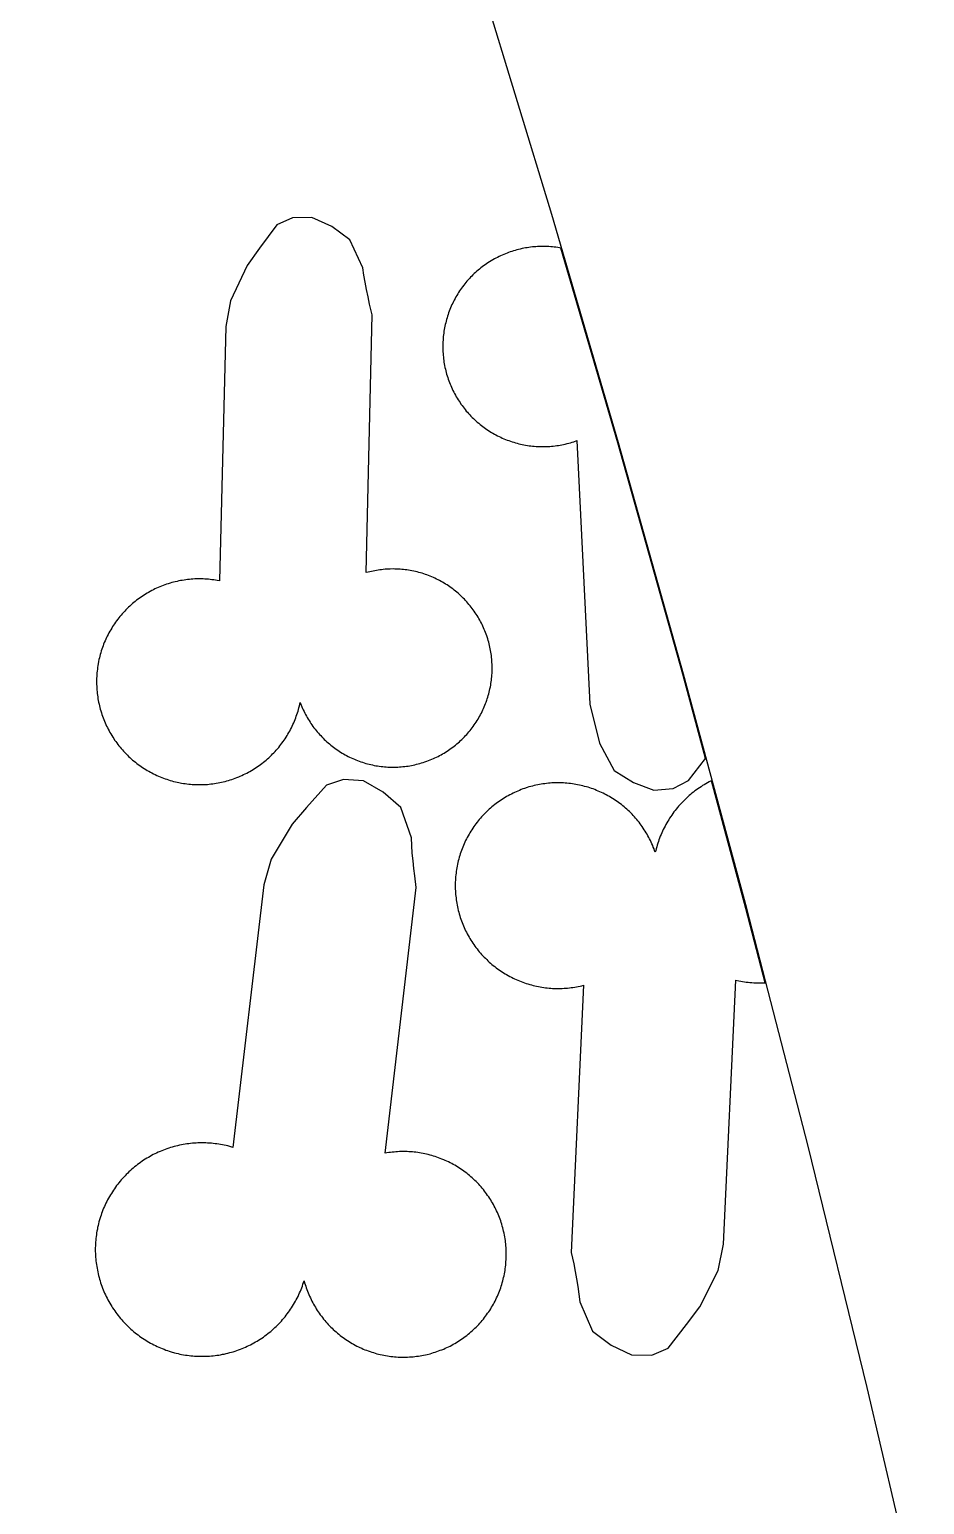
# Model space of a CAD drawing. Extents: x -246 to 246, y -104 to 199.
# Drawn here: x 234.34 to 245.52, y -85.65 to -67.24 of the extents above; entities that cross this region are included whole.
import ezdxf

# ---------------------------------------------------------------- set-up
doc = ezdxf.new("R2010")
doc.units = 0
doc.layers.add('Add_Red', color=1, linetype='Continuous')
doc.layers.add('Outline_Red', color=1, linetype='Continuous')

msp = doc.modelspace()

# ---------------------------------------------------------------- linework, layer by layer
at = {"layer": 'Add_Red'}
for points in [[(236.499, -76.667), (236.521, -76.666), (236.543, -76.665), (236.566, -76.664), (236.588, -76.662), (236.61, -76.659), (236.633, -76.657), (236.655, -76.654), (236.677, -76.65), (236.699, -76.646), (236.721, -76.642), (236.743, -76.637), (236.765, -76.632), (236.787, -76.627), (236.808, -76.621), (236.83, -76.615), (236.851, -76.609), (236.873, -76.602), (236.894, -76.594), (236.915, -76.587), (236.936, -76.579), (236.957, -76.57), (236.977, -76.562), (236.998, -76.553), (237.018, -76.543), (237.038, -76.533), (237.058, -76.523), (237.078, -76.513), (237.098, -76.502), (237.117, -76.491), (237.136, -76.479), (237.155, -76.467), (237.174, -76.455), (237.193, -76.443), (237.211, -76.43), (237.229, -76.417), (237.247, -76.403), (237.265, -76.389), (237.282, -76.375), (237.299, -76.361), (237.316, -76.346), (237.333, -76.331), (237.349, -76.316), (237.366, -76.3), (237.381, -76.285), (237.397, -76.269), (237.412, -76.252), (237.427, -76.236), (237.442, -76.219), (237.457, -76.202), (237.471, -76.184), (237.485, -76.166), (237.498, -76.149), (237.511, -76.13), (237.524, -76.112), (237.537, -76.094), (237.549, -76.075), (237.561, -76.056), (237.572, -76.037), (237.584, -76.017), (237.595, -75.998), (237.605, -75.978), (237.615, -75.958), (237.625, -75.938), (237.635, -75.917), (237.644, -75.897), (237.653, -75.876), (237.661, -75.856), (237.669, -75.835), (237.677, -75.814), (237.684, -75.792), (237.691, -75.771), (237.698, -75.75), (237.704, -75.728), (237.71, -75.707), (237.715, -75.685), (237.72, -75.663), (237.725, -75.641), (237.738, -75.676), (237.747, -75.696), (237.755, -75.716), (237.764, -75.735), (237.773, -75.755), (237.783, -75.774), (237.793, -75.793), (237.803, -75.812), (237.814, -75.831), (237.825, -75.85), (237.836, -75.868), (237.848, -75.886), (237.86, -75.904), (237.872, -75.922), (237.885, -75.94), (237.897, -75.957), (237.911, -75.974), (237.924, -75.991), (237.938, -76.008), (237.952, -76.024), (237.966, -76.04), (237.981, -76.056), (237.995, -76.072), (238.011, -76.087), (238.026, -76.102), (238.042, -76.117), (238.058, -76.132), (238.074, -76.146), (238.09, -76.16), (238.107, -76.174), (238.124, -76.187), (238.141, -76.2), (238.158, -76.213), (238.176, -76.226), (238.194, -76.238), (238.212, -76.25), (238.23, -76.261), (238.248, -76.273), (238.267, -76.284), (238.286, -76.294), (238.305, -76.305), (238.324, -76.315), (238.343, -76.324), (238.363, -76.334), (238.382, -76.343), (238.402, -76.351), (238.422, -76.359), (238.442, -76.367), (238.462, -76.375), (238.483, -76.382), (238.503, -76.389), (238.524, -76.395), (238.544, -76.402), (238.565, -76.407), (238.586, -76.413), (238.607, -76.418), (238.628, -76.422), (238.649, -76.427), (238.671, -76.431), (238.692, -76.434), (238.713, -76.437), (238.735, -76.44), (238.756, -76.443), (238.778, -76.445), (238.799, -76.446), (238.821, -76.448), (238.842, -76.449), (238.864, -76.449), (238.885, -76.449), (238.923, -76.449), (238.944, -76.448), (238.966, -76.447), (238.987, -76.445), (239.009, -76.443), (239.03, -76.441), (239.052, -76.438), (239.073, -76.435), (239.094, -76.432), (239.116, -76.428), (239.137, -76.424), (239.158, -76.419), (239.179, -76.414), (239.2, -76.409), (239.221, -76.403), (239.242, -76.397), (239.262, -76.391), (239.283, -76.384), (239.308, -76.375), (239.329, -76.367), (239.349, -76.359), (239.369, -76.351), (239.388, -76.343), (239.408, -76.334), (239.428, -76.324), (239.447, -76.315), (239.466, -76.305), (239.485, -76.294), (239.504, -76.284), (239.522, -76.273), (239.541, -76.261), (239.559, -76.25), (239.577, -76.238), (239.595, -76.226), (239.612, -76.213), (239.63, -76.2), (239.647, -76.187), (239.664, -76.174), (239.68, -76.16), (239.697, -76.146), (239.713, -76.132), (239.729, -76.117), (239.745, -76.102), (239.76, -76.087), (239.775, -76.072), (239.79, -76.056), (239.805, -76.04), (239.819, -76.024), (239.833, -76.008), (239.847, -75.991), (239.86, -75.974), (239.873, -75.957), (239.886, -75.94), (239.899, -75.922), (239.911, -75.904), (239.923, -75.886), (239.934, -75.868), (239.946, -75.85), (239.957, -75.831), (239.967, -75.812), (239.978, -75.793), (239.988, -75.774), (239.997, -75.755), (240.006, -75.735), (240.015, -75.716), (240.024, -75.696), (240.032, -75.676), (240.04, -75.656), (240.048, -75.636), (240.055, -75.615), (240.062, -75.595), (240.068, -75.574), (240.074, -75.553), (240.08, -75.533), (240.086, -75.512), (240.091, -75.491), (240.095, -75.47), (240.1, -75.448), (240.104, -75.427), (240.107, -75.406), (240.11, -75.385), (240.113, -75.363), (240.116, -75.342), (240.118, -75.32), (240.119, -75.299), (240.121, -75.277), (240.122, -75.256), (240.122, -75.234), (240.122, -75.212), (240.122, -75.187), (240.121, -75.165), (240.12, -75.143), (240.119, -75.122), (240.117, -75.1), (240.115, -75.079), (240.113, -75.057), (240.11, -75.036), (240.106, -75.015), (240.103, -74.993), (240.099, -74.972), (240.094, -74.951), (240.09, -74.93), (240.085, -74.909), (240.079, -74.888), (240.073, -74.867), (240.067, -74.847), (240.055, -74.81), (240.048, -74.789), (240.04, -74.769), (240.032, -74.749), (240.024, -74.729), (240.015, -74.709), (240.006, -74.69), (239.997, -74.67), (239.988, -74.651), (239.978, -74.632), (239.967, -74.613), (239.957, -74.594), (239.946, -74.575), (239.934, -74.557), (239.923, -74.539), (239.911, -74.521), (239.899, -74.503), (239.886, -74.485), (239.873, -74.468), (239.86, -74.451), (239.847, -74.434), (239.833, -74.417), (239.819, -74.401), (239.805, -74.385), (239.79, -74.369), (239.775, -74.353), (239.76, -74.338), (239.745, -74.323), (239.729, -74.308), (239.713, -74.293), (239.697, -74.279), (239.68, -74.265), (239.664, -74.251), (239.647, -74.238), (239.63, -74.224), (239.612, -74.212), (239.595, -74.199), (239.577, -74.187), (239.559, -74.175), (239.541, -74.163), (239.522, -74.152), (239.504, -74.141), (239.485, -74.13), (239.466, -74.12), (239.447, -74.11), (239.428, -74.101), (239.408, -74.091), (239.388, -74.082), (239.369, -74.074), (239.349, -74.065), (239.329, -74.058), (239.308, -74.05), (239.288, -74.043), (239.268, -74.036), (239.247, -74.029), (239.226, -74.023), (239.205, -74.018), (239.185, -74.012), (239.164, -74.007), (239.143, -74.002), (239.121, -73.998), (239.1, -73.994), (239.079, -73.991), (239.057, -73.987), (239.036, -73.985), (239.015, -73.982), (238.993, -73.98), (238.972, -73.978), (238.95, -73.977), (238.928, -73.976), (238.907, -73.976), (238.885, -73.975), (238.85, -73.976), (238.828, -73.977), (238.806, -73.978), (238.785, -73.979), (238.763, -73.981), (238.742, -73.984), (238.72, -73.986), (238.699, -73.989), (238.678, -73.993), (238.657, -73.997), (238.635, -74.001), (238.614, -74.005), (238.593, -74.01), (238.572, -74.016), (238.551, -74.021), (238.624, -70.802), (238.592, -70.668), (238.572, -70.578), (238.554, -70.487), (238.537, -70.396), (238.522, -70.305), (238.509, -70.214), (238.347, -69.865), (238.119, -69.7), (237.872, -69.588), (237.629, -69.591), (237.434, -69.678), (237.219, -69.968), (237.065, -70.188), (236.853, -70.628), (236.795, -70.946), (236.719, -74.124), (236.69, -74.118), (236.668, -74.115), (236.646, -74.111), (236.623, -74.109), (236.601, -74.106), (236.579, -74.104), (236.556, -74.102), (236.534, -74.101), (236.512, -74.1), (236.489, -74.099), (236.467, -74.099), (236.431, -74.099), (236.409, -74.1), (236.386, -74.102), (236.364, -74.103), (236.341, -74.105), (236.319, -74.107), (236.297, -74.11), (236.275, -74.113), (236.253, -74.117), (236.231, -74.121), (236.209, -74.125), (236.187, -74.13), (236.165, -74.135), (236.143, -74.14), (236.121, -74.146), (236.1, -74.153), (236.078, -74.159), (236.057, -74.166), (236.036, -74.173), (236.015, -74.181), (235.994, -74.189), (235.973, -74.198), (235.953, -74.206), (235.932, -74.216), (235.912, -74.225), (235.892, -74.235), (235.872, -74.245), (235.852, -74.256), (235.832, -74.267), (235.813, -74.278), (235.794, -74.289), (235.775, -74.301), (235.756, -74.314), (235.738, -74.326), (235.719, -74.339), (235.701, -74.352), (235.683, -74.366), (235.666, -74.38), (235.648, -74.394), (235.631, -74.408), (235.614, -74.423), (235.598, -74.438), (235.581, -74.453), (235.565, -74.469), (235.549, -74.485), (235.534, -74.501), (235.518, -74.517), (235.503, -74.534), (235.489, -74.551), (235.474, -74.568), (235.46, -74.585), (235.447, -74.603), (235.433, -74.621), (235.42, -74.639), (235.407, -74.658), (235.395, -74.676), (235.382, -74.695), (235.371, -74.714), (235.359, -74.733), (235.348, -74.753), (235.337, -74.772), (235.327, -74.792), (235.316, -74.812), (235.307, -74.832), (235.297, -74.853), (235.288, -74.873), (235.279, -74.894), (235.271, -74.915), (235.263, -74.936), (235.255, -74.957), (235.248, -74.978), (235.241, -74.999), (235.235, -75.021), (235.229, -75.042), (235.223, -75.064), (235.217, -75.086), (235.212, -75.107), (235.208, -75.129), (235.202, -75.16), (235.198, -75.182), (235.195, -75.204), (235.192, -75.227), (235.19, -75.249), (235.187, -75.271), (235.186, -75.294), (235.184, -75.316), (235.183, -75.338), (235.183, -75.361), (235.183, -75.383), (235.183, -75.417), (235.184, -75.439), (235.185, -75.462), (235.186, -75.484), (235.188, -75.507), (235.191, -75.529), (235.194, -75.551), (235.197, -75.573), (235.2, -75.595), (235.204, -75.617), (235.208, -75.639), (235.213, -75.661), (235.218, -75.683), (235.223, -75.705), (235.229, -75.727), (235.235, -75.748), (235.242, -75.77), (235.249, -75.791), (235.256, -75.812), (235.264, -75.833), (235.272, -75.854), (235.28, -75.875), (235.289, -75.895), (235.298, -75.916), (235.308, -75.936), (235.318, -75.956), (235.328, -75.976), (235.338, -75.996), (235.349, -76.016), (235.36, -76.035), (235.372, -76.054), (235.384, -76.073), (235.396, -76.092), (235.408, -76.111), (235.421, -76.129), (235.435, -76.147), (235.448, -76.165), (235.462, -76.183), (235.476, -76.2), (235.49, -76.217), (235.505, -76.234), (235.52, -76.251), (235.535, -76.267), (235.551, -76.283), (235.567, -76.299), (235.583, -76.315), (235.599, -76.33), (235.616, -76.345), (235.633, -76.36), (235.65, -76.374), (235.667, -76.388), (235.685, -76.402), (235.703, -76.416), (235.721, -76.429), (235.74, -76.442), (235.758, -76.454), (235.777, -76.466), (235.796, -76.478), (235.815, -76.49), (235.835, -76.501), (235.854, -76.512), (235.874, -76.522), (235.894, -76.533), (235.914, -76.542), (235.934, -76.552), (235.955, -76.561), (235.975, -76.57), (235.996, -76.578), (236.017, -76.586), (236.038, -76.594), (236.059, -76.601), (236.081, -76.608), (236.102, -76.615), (236.124, -76.621), (236.145, -76.627), (236.167, -76.632), (236.189, -76.637), (236.211, -76.642), (236.244, -76.648), (236.266, -76.652), (236.288, -76.655), (236.31, -76.658), (236.333, -76.66), (236.355, -76.663), (236.377, -76.664), (236.4, -76.666), (236.422, -76.667), (236.444, -76.667), (236.467, -76.667), (236.499, -76.667)], [(242.384, -76.716), (242.573, -76.616), (242.787, -76.343), (242.503, -75.289), (241.691, -72.402), (240.978, -69.969), (240.962, -69.966), (240.941, -69.962), (240.919, -69.959), (240.898, -69.957), (240.876, -69.954), (240.854, -69.952), (240.832, -69.951), (240.811, -69.95), (240.789, -69.949), (240.755, -69.948), (240.734, -69.949), (240.712, -69.949), (240.69, -69.95), (240.668, -69.952), (240.647, -69.953), (240.625, -69.955), (240.603, -69.958), (240.582, -69.961), (240.56, -69.964), (240.538, -69.967), (240.517, -69.971), (240.496, -69.976), (240.474, -69.981), (240.453, -69.986), (240.432, -69.991), (240.411, -69.997), (240.39, -70.003), (240.369, -70.01), (240.349, -70.017), (240.328, -70.024), (240.308, -70.031), (240.287, -70.039), (240.267, -70.048), (240.247, -70.057), (240.227, -70.066), (240.208, -70.075), (240.188, -70.085), (240.169, -70.095), (240.15, -70.105), (240.131, -70.116), (240.112, -70.127), (240.088, -70.142), (240.07, -70.153), (240.052, -70.165), (240.034, -70.178), (240.016, -70.191), (239.999, -70.204), (239.981, -70.217), (239.964, -70.231), (239.948, -70.245), (239.931, -70.259), (239.915, -70.273), (239.899, -70.288), (239.883, -70.303), (239.868, -70.319), (239.852, -70.334), (239.838, -70.35), (239.823, -70.366), (239.808, -70.383), (239.794, -70.399), (239.781, -70.416), (239.767, -70.433), (239.754, -70.451), (239.741, -70.468), (239.728, -70.486), (239.716, -70.504), (239.704, -70.522), (239.693, -70.541), (239.681, -70.56), (239.67, -70.578), (239.66, -70.597), (239.649, -70.617), (239.639, -70.636), (239.63, -70.656), (239.62, -70.675), (239.612, -70.695), (239.603, -70.715), (239.595, -70.735), (239.587, -70.756), (239.579, -70.776), (239.572, -70.797), (239.565, -70.818), (239.559, -70.838), (239.553, -70.859), (239.547, -70.88), (239.542, -70.901), (239.537, -70.923), (239.532, -70.944), (239.528, -70.965), (239.524, -70.987), (239.52, -71.008), (239.517, -71.03), (239.515, -71.052), (239.512, -71.073), (239.51, -71.095), (239.509, -71.117), (239.507, -71.139), (239.506, -71.16), (239.506, -71.198), (239.506, -71.22), (239.507, -71.242), (239.508, -71.263), (239.509, -71.285), (239.511, -71.307), (239.513, -71.329), (239.515, -71.35), (239.518, -71.372), (239.521, -71.393), (239.525, -71.415), (239.529, -71.436), (239.533, -71.458), (239.538, -71.479), (239.543, -71.5), (239.548, -71.521), (239.554, -71.542), (239.561, -71.563), (239.567, -71.584), (239.574, -71.605), (239.581, -71.625), (239.589, -71.646), (239.597, -71.666), (239.605, -71.686), (239.614, -71.706), (239.623, -71.726), (239.633, -71.747), (239.643, -71.767), (239.653, -71.786), (239.663, -71.805), (239.674, -71.824), (239.685, -71.843), (239.697, -71.862), (239.709, -71.88), (239.721, -71.898), (239.733, -71.916), (239.746, -71.934), (239.759, -71.951), (239.772, -71.969), (239.786, -71.986), (239.799, -72.003), (239.814, -72.019), (239.828, -72.035), (239.843, -72.051), (239.858, -72.067), (239.873, -72.083), (239.889, -72.098), (239.905, -72.113), (239.921, -72.128), (239.937, -72.142), (239.954, -72.156), (239.971, -72.17), (239.988, -72.184), (240.005, -72.197), (240.022, -72.21), (240.04, -72.223), (240.058, -72.235), (240.076, -72.247), (240.095, -72.259), (240.113, -72.27), (240.132, -72.281), (240.151, -72.292), (240.17, -72.302), (240.19, -72.312), (240.209, -72.322), (240.229, -72.331), (240.249, -72.34), (240.269, -72.349), (240.289, -72.357), (240.309, -72.365), (240.33, -72.373), (240.35, -72.38), (240.371, -72.387), (240.392, -72.393), (240.413, -72.4), (240.434, -72.405), (240.455, -72.411), (240.476, -72.416), (240.497, -72.421), (240.519, -72.425), (240.54, -72.429), (240.562, -72.432), (240.583, -72.436), (240.605, -72.438), (240.627, -72.441), (240.648, -72.443), (240.67, -72.445), (240.692, -72.446), (240.714, -72.447), (240.755, -72.447), (240.777, -72.447), (240.799, -72.447), (240.821, -72.446), (240.843, -72.444), (240.864, -72.443), (240.886, -72.441), (240.908, -72.438), (240.929, -72.435), (240.951, -72.432), (240.972, -72.428), (240.994, -72.424), (241.015, -72.42), (241.036, -72.415), (241.058, -72.41), (241.079, -72.405), (241.1, -72.399), (241.121, -72.393), (241.142, -72.386), (241.181, -72.373), (241.344, -75.663), (241.463, -76.151), (241.648, -76.49), (241.887, -76.639), (242.141, -76.735), (242.384, -76.716)], [(239.045, -83.815), (239.067, -83.814), (239.09, -83.813), (239.112, -83.812), (239.134, -83.81), (239.157, -83.808), (239.179, -83.805), (239.201, -83.802), (239.223, -83.799), (239.245, -83.795), (239.267, -83.791), (239.289, -83.786), (239.311, -83.781), (239.347, -83.772), (239.369, -83.766), (239.39, -83.759), (239.412, -83.753), (239.433, -83.746), (239.454, -83.738), (239.475, -83.73), (239.496, -83.722), (239.517, -83.714), (239.537, -83.705), (239.557, -83.695), (239.578, -83.686), (239.598, -83.676), (239.618, -83.665), (239.637, -83.655), (239.657, -83.644), (239.676, -83.632), (239.695, -83.621), (239.714, -83.608), (239.733, -83.596), (239.751, -83.583), (239.769, -83.57), (239.787, -83.557), (239.805, -83.543), (239.823, -83.53), (239.84, -83.515), (239.857, -83.501), (239.874, -83.486), (239.89, -83.471), (239.907, -83.455), (239.923, -83.44), (239.938, -83.424), (239.954, -83.407), (239.969, -83.391), (239.984, -83.374), (239.998, -83.357), (240.013, -83.34), (240.026, -83.322), (240.04, -83.304), (240.053, -83.286), (240.066, -83.268), (240.079, -83.25), (240.092, -83.231), (240.104, -83.212), (240.115, -83.193), (240.127, -83.174), (240.138, -83.154), (240.148, -83.135), (240.159, -83.115), (240.169, -83.095), (240.178, -83.074), (240.188, -83.054), (240.197, -83.033), (240.205, -83.013), (240.213, -82.992), (240.221, -82.971), (240.229, -82.95), (240.236, -82.929), (240.243, -82.907), (240.249, -82.886), (240.255, -82.864), (240.26, -82.842), (240.266, -82.821), (240.271, -82.799), (240.275, -82.777), (240.279, -82.755), (240.283, -82.733), (240.286, -82.711), (240.289, -82.688), (240.292, -82.666), (240.294, -82.644), (240.295, -82.621), (240.297, -82.599), (240.298, -82.577), (240.298, -82.554), (240.299, -82.532), (240.298, -82.492), (240.297, -82.469), (240.296, -82.447), (240.294, -82.425), (240.292, -82.402), (240.29, -82.38), (240.287, -82.358), (240.284, -82.336), (240.28, -82.313), (240.276, -82.291), (240.271, -82.269), (240.266, -82.243), (240.26, -82.221), (240.255, -82.2), (240.249, -82.178), (240.243, -82.157), (240.236, -82.135), (240.229, -82.114), (240.221, -82.093), (240.213, -82.072), (240.205, -82.051), (240.197, -82.03), (240.188, -82.01), (240.178, -81.989), (240.169, -81.969), (240.159, -81.949), (240.148, -81.929), (240.138, -81.91), (240.127, -81.89), (240.115, -81.871), (240.104, -81.852), (240.092, -81.833), (240.079, -81.814), (240.066, -81.796), (240.053, -81.777), (240.04, -81.759), (240.026, -81.742), (240.013, -81.724), (239.998, -81.707), (239.984, -81.69), (239.969, -81.673), (239.954, -81.656), (239.938, -81.64), (239.923, -81.624), (239.907, -81.609), (239.89, -81.593), (239.874, -81.578), (239.857, -81.563), (239.84, -81.549), (239.823, -81.534), (239.805, -81.52), (239.787, -81.507), (239.769, -81.493), (239.751, -81.48), (239.733, -81.468), (239.714, -81.455), (239.695, -81.443), (239.676, -81.432), (239.657, -81.42), (239.637, -81.409), (239.618, -81.399), (239.598, -81.388), (239.578, -81.378), (239.557, -81.369), (239.537, -81.359), (239.517, -81.35), (239.496, -81.342), (239.475, -81.334), (239.454, -81.326), (239.433, -81.318), (239.412, -81.311), (239.39, -81.304), (239.369, -81.298), (239.347, -81.292), (239.325, -81.286), (239.304, -81.281), (239.282, -81.276), (239.26, -81.272), (239.238, -81.268), (239.216, -81.264), (239.194, -81.261), (239.171, -81.258), (239.149, -81.255), (239.127, -81.253), (239.104, -81.251), (239.082, -81.25), (239.06, -81.249), (239.037, -81.248), (239.015, -81.248), (238.987, -81.249), (238.964, -81.249), (238.942, -81.25), (238.92, -81.252), (238.897, -81.254), (238.875, -81.256), (238.853, -81.259), (238.831, -81.262), (238.808, -81.265), (238.786, -81.269), (239.175, -77.95), (239.155, -77.808), (239.143, -77.713), (239.134, -77.618), (239.125, -77.523), (239.119, -77.427), (239.114, -77.331), (238.981, -76.955), (238.761, -76.762), (238.517, -76.622), (238.265, -76.602), (238.055, -76.673), (237.805, -76.951), (237.625, -77.163), (237.363, -77.597), (237.272, -77.92), (236.883, -81.196), (236.845, -81.185), (236.822, -81.179), (236.8, -81.174), (236.777, -81.169), (236.754, -81.164), (236.731, -81.16), (236.708, -81.156), (236.685, -81.153), (236.662, -81.15), (236.639, -81.147), (236.616, -81.145), (236.593, -81.143), (236.569, -81.142), (236.546, -81.141), (236.523, -81.14), (236.5, -81.14), (236.472, -81.14), (236.449, -81.141), (236.425, -81.142), (236.402, -81.143), (236.379, -81.145), (236.356, -81.148), (236.333, -81.15), (236.31, -81.153), (236.287, -81.157), (236.264, -81.161), (236.241, -81.165), (236.218, -81.17), (236.195, -81.175), (236.173, -81.18), (236.15, -81.186), (236.128, -81.193), (236.106, -81.199), (236.083, -81.206), (236.061, -81.214), (236.04, -81.222), (236.018, -81.23), (235.996, -81.239), (235.975, -81.248), (235.953, -81.257), (235.932, -81.267), (235.911, -81.277), (235.891, -81.287), (235.87, -81.298), (235.85, -81.309), (235.829, -81.321), (235.809, -81.333), (235.79, -81.345), (235.77, -81.357), (235.751, -81.37), (235.732, -81.383), (235.713, -81.397), (235.694, -81.411), (235.676, -81.425), (235.657, -81.44), (235.64, -81.455), (235.622, -81.47), (235.605, -81.485), (235.587, -81.501), (235.571, -81.517), (235.554, -81.533), (235.538, -81.55), (235.522, -81.567), (235.506, -81.584), (235.491, -81.602), (235.476, -81.619), (235.461, -81.637), (235.447, -81.656), (235.433, -81.674), (235.419, -81.693), (235.405, -81.712), (235.392, -81.731), (235.38, -81.751), (235.367, -81.77), (235.355, -81.79), (235.343, -81.81), (235.332, -81.83), (235.321, -81.851), (235.31, -81.872), (235.3, -81.892), (235.29, -81.913), (235.28, -81.935), (235.271, -81.956), (235.262, -81.978), (235.254, -81.999), (235.246, -82.021), (235.238, -82.043), (235.231, -82.065), (235.224, -82.087), (235.212, -82.127), (235.207, -82.15), (235.201, -82.173), (235.196, -82.195), (235.192, -82.218), (235.187, -82.241), (235.183, -82.264), (235.18, -82.287), (235.177, -82.31), (235.174, -82.333), (235.172, -82.356), (235.17, -82.379), (235.169, -82.403), (235.168, -82.426), (235.167, -82.449), (235.167, -82.472), (235.167, -82.498), (235.168, -82.521), (235.169, -82.545), (235.171, -82.568), (235.172, -82.591), (235.175, -82.614), (235.177, -82.637), (235.18, -82.66), (235.184, -82.683), (235.188, -82.706), (235.192, -82.729), (235.197, -82.752), (235.202, -82.775), (235.207, -82.797), (235.213, -82.82), (235.219, -82.842), (235.226, -82.864), (235.233, -82.887), (235.241, -82.909), (235.248, -82.931), (235.257, -82.952), (235.265, -82.974), (235.274, -82.995), (235.283, -83.017), (235.293, -83.038), (235.303, -83.059), (235.314, -83.08), (235.324, -83.1), (235.335, -83.121), (235.347, -83.141), (235.359, -83.161), (235.371, -83.181), (235.383, -83.2), (235.396, -83.22), (235.41, -83.239), (235.423, -83.258), (235.437, -83.276), (235.451, -83.295), (235.466, -83.313), (235.481, -83.331), (235.496, -83.349), (235.511, -83.366), (235.527, -83.383), (235.543, -83.4), (235.559, -83.417), (235.576, -83.433), (235.593, -83.449), (235.61, -83.464), (235.627, -83.48), (235.645, -83.495), (235.663, -83.51), (235.681, -83.524), (235.7, -83.538), (235.719, -83.552), (235.737, -83.565), (235.757, -83.579), (235.776, -83.591), (235.796, -83.604), (235.816, -83.616), (235.836, -83.628), (235.856, -83.639), (235.876, -83.65), (235.897, -83.661), (235.918, -83.671), (235.939, -83.681), (235.96, -83.691), (235.981, -83.7), (236.003, -83.709), (236.025, -83.717), (236.046, -83.726), (236.068, -83.733), (236.09, -83.741), (236.113, -83.748), (236.155, -83.76), (236.177, -83.765), (236.2, -83.771), (236.223, -83.776), (236.245, -83.781), (236.268, -83.785), (236.291, -83.789), (236.314, -83.792), (236.337, -83.795), (236.36, -83.798), (236.384, -83.8), (236.407, -83.802), (236.43, -83.803), (236.453, -83.804), (236.476, -83.805), (236.5, -83.805), (236.524, -83.805), (236.547, -83.804), (236.57, -83.803), (236.593, -83.802), (236.616, -83.8), (236.64, -83.798), (236.663, -83.795), (236.686, -83.792), (236.709, -83.789), (236.732, -83.785), (236.755, -83.78), (236.777, -83.776), (236.8, -83.771), (236.823, -83.765), (236.845, -83.759), (236.868, -83.753), (236.89, -83.747), (236.912, -83.74), (236.934, -83.732), (236.956, -83.724), (236.978, -83.716), (236.999, -83.708), (237.021, -83.699), (237.042, -83.69), (237.063, -83.68), (237.084, -83.67), (237.105, -83.66), (237.126, -83.649), (237.146, -83.638), (237.167, -83.626), (237.187, -83.614), (237.206, -83.602), (237.226, -83.59), (237.245, -83.577), (237.265, -83.564), (237.283, -83.55), (237.302, -83.536), (237.321, -83.522), (237.339, -83.508), (237.357, -83.493), (237.374, -83.478), (237.392, -83.462), (237.409, -83.447), (237.426, -83.431), (237.442, -83.414), (237.459, -83.398), (237.475, -83.381), (237.49, -83.364), (237.506, -83.346), (237.521, -83.329), (237.536, -83.311), (237.55, -83.292), (237.564, -83.274), (237.578, -83.255), (237.592, -83.236), (237.605, -83.217), (237.618, -83.198), (237.63, -83.178), (237.642, -83.158), (237.654, -83.138), (237.666, -83.118), (237.677, -83.098), (237.687, -83.077), (237.698, -83.056), (237.708, -83.035), (237.717, -83.014), (237.727, -82.993), (237.736, -82.971), (237.744, -82.949), (237.752, -82.928), (237.76, -82.906), (237.767, -82.884), (237.774, -82.862), (237.781, -82.886), (237.787, -82.907), (237.794, -82.929), (237.801, -82.95), (237.809, -82.971), (237.817, -82.992), (237.825, -83.013), (237.833, -83.033), (237.842, -83.054), (237.852, -83.074), (237.861, -83.095), (237.871, -83.115), (237.882, -83.135), (237.892, -83.154), (237.903, -83.174), (237.915, -83.193), (237.926, -83.212), (237.938, -83.231), (237.951, -83.25), (237.963, -83.268), (237.976, -83.286), (237.99, -83.304), (238.003, -83.322), (238.017, -83.34), (238.032, -83.357), (238.046, -83.374), (238.061, -83.391), (238.076, -83.407), (238.092, -83.424), (238.107, -83.44), (238.123, -83.455), (238.139, -83.471), (238.156, -83.486), (238.173, -83.501), (238.19, -83.515), (238.207, -83.53), (238.225, -83.543), (238.242, -83.557), (238.26, -83.57), (238.279, -83.583), (238.297, -83.596), (238.316, -83.608), (238.335, -83.621), (238.354, -83.632), (238.373, -83.644), (238.393, -83.655), (238.412, -83.665), (238.432, -83.676), (238.452, -83.686), (238.472, -83.695), (238.493, -83.705), (238.513, -83.714), (238.534, -83.722), (238.555, -83.73), (238.576, -83.738), (238.597, -83.746), (238.618, -83.753), (238.64, -83.759), (238.661, -83.766), (238.683, -83.772), (238.704, -83.777), (238.726, -83.783), (238.748, -83.788), (238.77, -83.792), (238.792, -83.796), (238.814, -83.8), (238.836, -83.803), (238.859, -83.806), (238.881, -83.809), (238.903, -83.811), (238.925, -83.812), (238.948, -83.814), (238.97, -83.815), (238.993, -83.815), (239.015, -83.816), (239.045, -83.815)], [(242.319, -83.705), (242.549, -83.409), (242.714, -83.185), (242.944, -82.733), (243.012, -82.405), (243.167, -79.11), (243.204, -79.117), (243.227, -79.122), (243.25, -79.125), (243.273, -79.129), (243.296, -79.132), (243.319, -79.135), (243.342, -79.137), (243.365, -79.139), (243.389, -79.14), (243.412, -79.141), (243.435, -79.142), (243.458, -79.142), (243.488, -79.142), (243.511, -79.141), (243.53, -79.14), (243.292, -78.216), (242.861, -76.618), (242.851, -76.623), (242.831, -76.634), (242.81, -76.645), (242.79, -76.656), (242.77, -76.668), (242.75, -76.68), (242.731, -76.693), (242.711, -76.706), (242.692, -76.719), (242.673, -76.733), (242.654, -76.746), (242.636, -76.761), (242.618, -76.775), (242.6, -76.79), (242.582, -76.805), (242.565, -76.82), (242.548, -76.836), (242.531, -76.852), (242.514, -76.869), (242.498, -76.885), (242.482, -76.902), (242.466, -76.919), (242.451, -76.937), (242.436, -76.954), (242.421, -76.972), (242.407, -76.991), (242.393, -77.009), (242.379, -77.028), (242.365, -77.047), (242.352, -77.066), (242.339, -77.085), (242.327, -77.105), (242.315, -77.125), (242.303, -77.145), (242.292, -77.165), (242.281, -77.186), (242.27, -77.206), (242.26, -77.227), (242.25, -77.248), (242.24, -77.269), (242.231, -77.291), (242.222, -77.312), (242.213, -77.334), (242.205, -77.356), (242.198, -77.378), (242.19, -77.4), (242.183, -77.422), (242.177, -77.444), (242.17, -77.467), (242.165, -77.489), (242.159, -77.512), (242.151, -77.49), (242.144, -77.469), (242.135, -77.448), (242.127, -77.427), (242.118, -77.407), (242.109, -77.386), (242.099, -77.366), (242.089, -77.346), (242.079, -77.326), (242.068, -77.306), (242.057, -77.287), (242.046, -77.268), (242.034, -77.248), (242.022, -77.23), (242.009, -77.211), (241.997, -77.192), (241.984, -77.174), (241.97, -77.156), (241.957, -77.138), (241.943, -77.121), (241.929, -77.104), (241.914, -77.087), (241.899, -77.07), (241.884, -77.053), (241.869, -77.037), (241.853, -77.021), (241.837, -77.005), (241.821, -76.99), (241.804, -76.975), (241.787, -76.96), (241.77, -76.945), (241.753, -76.931), (241.736, -76.917), (241.718, -76.904), (241.7, -76.89), (241.682, -76.877), (241.663, -76.865), (241.644, -76.852), (241.625, -76.84), (241.606, -76.828), (241.587, -76.817), (241.568, -76.806), (241.548, -76.795), (241.528, -76.785), (241.508, -76.775), (241.488, -76.765), (241.467, -76.756), (241.447, -76.747), (241.426, -76.739), (241.405, -76.73), (241.384, -76.722), (241.363, -76.715), (241.342, -76.708), (241.321, -76.701), (241.299, -76.695), (241.277, -76.689), (241.256, -76.683), (241.234, -76.678), (241.212, -76.673), (241.19, -76.669), (241.168, -76.665), (241.146, -76.661), (241.124, -76.658), (241.102, -76.655), (241.079, -76.652), (241.057, -76.65), (241.035, -76.648), (241.012, -76.647), (240.99, -76.646), (240.968, -76.645), (240.945, -76.645), (240.913, -76.645), (240.891, -76.646), (240.869, -76.647), (240.846, -76.649), (240.824, -76.651), (240.802, -76.653), (240.78, -76.656), (240.757, -76.659), (240.735, -76.662), (240.713, -76.666), (240.691, -76.67), (240.669, -76.675), (240.647, -76.68), (240.626, -76.685), (240.604, -76.691), (240.582, -76.697), (240.561, -76.704), (240.527, -76.715), (240.506, -76.722), (240.485, -76.73), (240.464, -76.739), (240.444, -76.747), (240.423, -76.756), (240.403, -76.765), (240.383, -76.775), (240.362, -76.785), (240.343, -76.795), (240.323, -76.806), (240.303, -76.817), (240.284, -76.828), (240.265, -76.84), (240.246, -76.852), (240.227, -76.865), (240.209, -76.877), (240.191, -76.89), (240.173, -76.904), (240.155, -76.917), (240.137, -76.931), (240.12, -76.945), (240.103, -76.96), (240.086, -76.975), (240.07, -76.99), (240.054, -77.005), (240.038, -77.021), (240.022, -77.037), (240.006, -77.053), (239.991, -77.07), (239.976, -77.087), (239.962, -77.104), (239.948, -77.121), (239.934, -77.138), (239.92, -77.156), (239.907, -77.174), (239.894, -77.192), (239.881, -77.211), (239.869, -77.23), (239.857, -77.248), (239.845, -77.268), (239.834, -77.287), (239.823, -77.306), (239.812, -77.326), (239.801, -77.346), (239.791, -77.366), (239.782, -77.386), (239.773, -77.407), (239.764, -77.427), (239.755, -77.448), (239.747, -77.469), (239.739, -77.49), (239.731, -77.511), (239.724, -77.532), (239.718, -77.553), (239.711, -77.575), (239.705, -77.596), (239.7, -77.618), (239.694, -77.64), (239.69, -77.662), (239.685, -77.684), (239.681, -77.706), (239.677, -77.728), (239.674, -77.75), (239.671, -77.772), (239.669, -77.795), (239.666, -77.817), (239.665, -77.839), (239.663, -77.862), (239.662, -77.884), (239.662, -77.906), (239.662, -77.929), (239.662, -77.971), (239.663, -77.993), (239.664, -78.016), (239.666, -78.038), (239.668, -78.06), (239.671, -78.082), (239.674, -78.105), (239.677, -78.127), (239.681, -78.149), (239.685, -78.171), (239.689, -78.193), (239.694, -78.215), (239.699, -78.237), (239.705, -78.258), (239.711, -78.28), (239.718, -78.304), (239.724, -78.325), (239.731, -78.347), (239.739, -78.368), (239.747, -78.389), (239.755, -78.41), (239.764, -78.43), (239.773, -78.451), (239.782, -78.471), (239.791, -78.491), (239.801, -78.511), (239.812, -78.531), (239.823, -78.551), (239.834, -78.571), (239.845, -78.59), (239.857, -78.609), (239.869, -78.628), (239.881, -78.647), (239.894, -78.665), (239.907, -78.683), (239.92, -78.701), (239.934, -78.719), (239.948, -78.737), (239.962, -78.754), (239.976, -78.771), (239.991, -78.788), (240.006, -78.804), (240.022, -78.82), (240.038, -78.836), (240.054, -78.852), (240.07, -78.868), (240.086, -78.883), (240.103, -78.897), (240.12, -78.912), (240.137, -78.926), (240.155, -78.94), (240.173, -78.954), (240.191, -78.967), (240.209, -78.98), (240.227, -78.993), (240.246, -79.005), (240.265, -79.017), (240.284, -79.029), (240.303, -79.04), (240.323, -79.051), (240.343, -79.062), (240.362, -79.072), (240.383, -79.082), (240.403, -79.092), (240.423, -79.101), (240.444, -79.11), (240.464, -79.119), (240.485, -79.127), (240.506, -79.135), (240.527, -79.142), (240.549, -79.15), (240.57, -79.156), (240.591, -79.163), (240.613, -79.169), (240.635, -79.174), (240.656, -79.179), (240.678, -79.184), (240.7, -79.189), (240.722, -79.193), (240.744, -79.197), (240.767, -79.2), (240.789, -79.203), (240.811, -79.205), (240.833, -79.207), (240.856, -79.209), (240.878, -79.211), (240.9, -79.212), (240.923, -79.212), (240.945, -79.212), (240.975, -79.212), (240.998, -79.211), (241.02, -79.21), (241.042, -79.209), (241.065, -79.207), (241.087, -79.205), (241.109, -79.202), (241.131, -79.199), (241.154, -79.195), (241.176, -79.192), (241.198, -79.187), (241.22, -79.183), (241.241, -79.178), (241.263, -79.172), (241.111, -82.51), (241.141, -82.65), (241.16, -82.744), (241.176, -82.839), (241.191, -82.933), (241.205, -83.028), (241.216, -83.123), (241.376, -83.489), (241.609, -83.666), (241.862, -83.788), (242.115, -83.791), (242.319, -83.705)]]:
    msp.add_lwpolyline(points, dxfattribs=at)
at = {"layer": 'Outline_Red'}
msp.add_lwpolyline([(245.522, -87.255), (244.807, -84.196), (244.067, -81.183), (243.302, -78.214), (242.513, -75.287), (241.701, -72.399), (240.866, -69.548), (240.009, -66.731), (239.13, -63.946), (238.23, -61.191), (237.31, -58.464), (236.37, -55.762), (235.411, -53.083), (234.433, -50.424), (233.437, -47.783), (232.424, -45.158), (231.394, -42.547), (230.348, -39.947), (229.287, -37.356), (228.211, -34.771), (227.12, -32.19), (226.016, -29.611)], dxfattribs=at)

doc.saveas('drawing.dxf')
